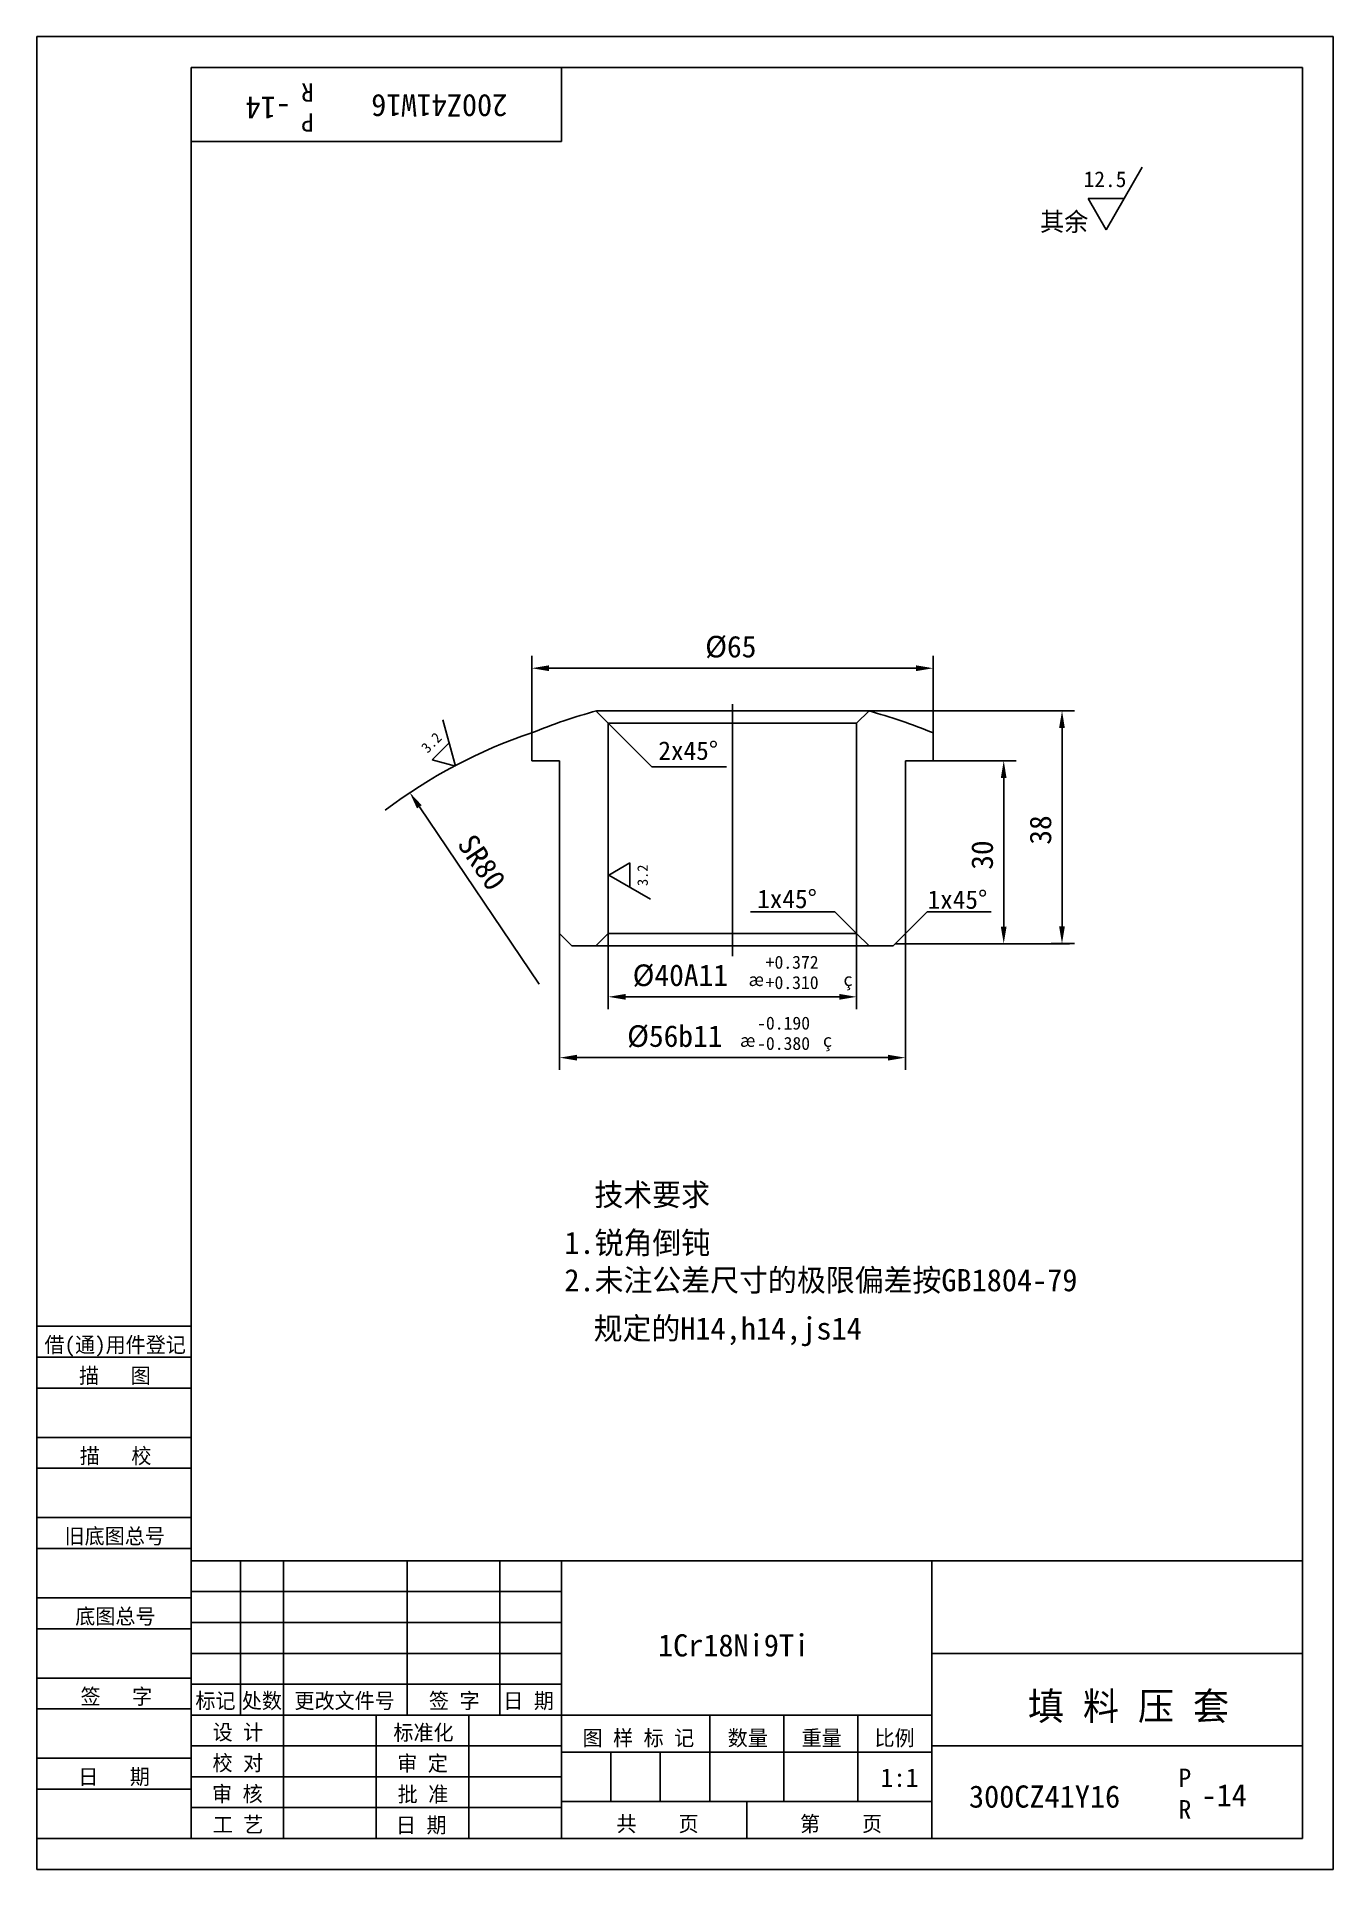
# Model space of a CAD drawing. Header units: metres. Extents: x 0 to 210, y 0 to 297.
import ezdxf

# ---------------------------------------------------------------- set-up
doc = ezdxf.new("R2010")
doc.units = ezdxf.units.M
for name, color, linetype in [('C', 6, 'Continuous'), ('D', 1, 'Continuous'), ('FL', 5, 'Continuous'), ('T', 7, 'Continuous'), ('TL', 4, 'Continuous')]:
    doc.layers.add(name, color=color, linetype=linetype)

# ---------------------------------------------------------------- blocks, each defined once
blk = doc.blocks.new('TUKUN4')
at = {"layer": 'FL'}
for p, q in [((0, 297), (0, 0)), ((210, 297), (0, 297)), ((210, 0), (210, 297)), ((0, 78), (25, 78)), ((0, 70), (25, 70)), ((0, 65), (25, 65)), ((0, 57), (25, 57)), ((0, 52), (25, 52)), ((33, 25), (33, 50)), ((40, 5), (40, 50)), ((60, 25), (60, 50)), ((75, 25), (75, 50)), ((25, 45), (85, 45)), ((0, 44), (25, 44)), ((0, 39), (25, 39)), ((25, 40), (85, 40)), ((25, 35), (85, 35)), ((0, 31), (25, 31)), ((25, 30), (85, 30)), ((0, 26), (25, 26)), ((70, 5), (70, 25)), ((0, 18), (25, 18)), ((25, 20), (85, 20)), ((25, 15), (85, 15)), ((0, 13), (25, 13)), ((25, 10), (85, 10)), ((0, 0), (210, 0))]:
    blk.add_line(p, q, dxfattribs=at)
at = {"layer": 'TL'}
for p, q in [((25, 5), (25, 292)), ((205, 292), (25, 292)), ((85, 292), (85, 280)), ((205, 5), (205, 292)), ((85, 280), (25, 280)), ((0, 88), (25, 88)), ((0, 83), (25, 83)), ((205, 50), (25, 50)), ((85, 5), (85, 50)), ((145, 5), (145, 50)), ((205, 35), (145, 35)), ((145, 25), (25, 25)), ((55, 5), (55, 25)), ((109, 11), (109, 25)), ((121, 11), (121, 25)), ((133, 11), (133, 25)), ((85, 19), (145, 19)), ((93, 11), (93, 19)), ((101, 11), (101, 19)), ((205, 20), (145, 20)), ((145, 11), (85, 11)), ((115, 5), (115, 11)), ((0, 5), (205, 5))]:
    blk.add_line(p, q, dxfattribs=at)
at = {"layer": 'T'}
for s, p in [('借(通)用件登记', (1.26, 83.76)), ('描   图', (6.86, 78.76)), ('描   校', (6.98, 65.76)), ('旧底图总号', (4.52, 52.76)), ('底图总号', (6.25, 39.76)), ('签   字', (7.1, 26.76)), ('标记', (25.71, 26.07)), ('处数', (33.22, 26.07)), ('更改文件号', (41.75, 26.07)), ('签 字', (63.53, 26.07)), ('日 期', (75.57, 26.07)), ('设 计', (28.5, 20.99)), ('标准化', (57.77, 20.93)), ('图 样 标 记', (88.4, 20.04)), ('数量', (111.92, 20.04)), ('重量', (123.88, 20.04)), ('比例', (135.7, 20.04)), ('校 对', (28.48, 15.99)), ('审 定', (58.39, 15.93)), ('日   期', (6.72, 13.76)), ('审 核', (28.41, 10.99)), ('批 准', (58.46, 10.93)), ('共    页', (93.91, 6.13)), ('第    页', (123.62, 6.13)), ('工 艺', (28.52, 5.99)), ('日 期', (58.18, 5.93))]:
    blk.add_text(s, height=2.5, dxfattribs=at).set_placement(p)

msp = doc.modelspace()

# ---------------------------------------------------------------- linework, layer by layer
at = {"layer": 'C'}
msp.add_line((112.69, 188.8), (112.69, 147.96), dxfattribs=at)
at = {"layer": 'D'}
for p, q in [((179.05, 275.85), (173.2, 265.71)), ((170.27, 270.78), (176.12, 270.78)), ((173.2, 265.71), (170.27, 270.78)), ((80.19, 184.19), (80.19, 196.65)), ((145.19, 184.19), (145.19, 196.65)), ((82.99, 194.65), (142.39, 194.65)), ((134.69, 187.75), (168.06, 187.75)), ((65.8, 186.31), (67.82, 178.77)), ((92.57, 185.75), (99.64, 178.68)), ((166.06, 152.82), (166.06, 184.95)), ((64.05, 179.78), (66.81, 182.54)), ((67.82, 178.77), (64.05, 179.78)), ((99.64, 178.68), (111.73, 178.68)), ((145.19, 179.66), (158.62, 179.66)), ((156.62, 176.86), (156.62, 152.79)), ((61.98, 172.19), (81.36, 143.43)), ((92.67, 161.14), (96.05, 163.09)), ((99.43, 157.24), (92.67, 161.14)), ((96.05, 163.09), (96.05, 159.19)), ((129.27, 155.19), (115.63, 155.19)), ((132.8, 151.66), (129.27, 155.19)), ((140.69, 151.66), (144.22, 155.19)), ((144.22, 155.19), (154.56, 155.19)), ((84.69, 151.66), (84.69, 129.54)), ((92.57, 151.66), (92.57, 139.4)), ((132.8, 151.66), (132.8, 139.4)), ((140.69, 151.66), (140.69, 129.54)), ((139.02, 149.99), (158.62, 149.99)), ((158.62, 149.99), (167.27, 149.99)), ((164.29, 150.02), (168.06, 150.02)), ((95.37, 141.4), (130, 141.4)), ((87.49, 131.54), (137.89, 131.54))]:
    msp.add_line(p, q, dxfattribs=at)
msp.add_lwpolyline([(80.19, 184.19, 0.08), (56.46, 171.67, 0.11)], format="xyb", dxfattribs=at)
for points in [[(82.99, 195.12), (82.99, 194.18), (80.19, 194.65)], [(142.39, 195.12), (142.39, 194.18), (145.19, 194.65)], [(165.59, 184.95), (166.52, 184.95), (166.06, 187.75)], [(156.15, 176.86), (157.08, 176.86), (156.62, 179.66)], [(61.59, 171.93), (62.36, 172.45), (60.41, 174.51)], [(156.15, 152.79), (157.08, 152.79), (156.62, 149.99)], [(165.59, 152.82), (166.52, 152.82), (166.06, 150.02)], [(95.37, 141.86), (95.37, 140.93), (92.57, 141.4)], [(130, 141.86), (130, 140.93), (132.8, 141.4)], [(87.49, 132), (87.49, 131.07), (84.69, 131.54)], [(137.89, 132), (137.89, 131.07), (140.69, 131.54)]]:
    msp.add_solid(points, dxfattribs=at)
at = {"layer": 'TL'}
for p, q in [((92.57, 185.75), (90.57, 187.75)), ((112.69, 187.75), (90.69, 187.75)), ((112.69, 187.75), (134.69, 187.75)), ((132.8, 185.75), (134.8, 187.75)), ((80.19, 179.66), (80.19, 184.19)), ((92.57, 185.75), (112.63, 185.75)), ((92.57, 185.75), (92.57, 151.66)), ((132.8, 185.75), (112.74, 185.75)), ((132.8, 185.75), (132.8, 151.66)), ((145.19, 179.66), (145.19, 184.19)), ((84.69, 179.66), (80.19, 179.66)), ((84.69, 151.66), (84.69, 179.66)), ((140.69, 151.66), (140.69, 179.66)), ((140.69, 179.66), (145.19, 179.66)), ((86.69, 149.66), (84.69, 151.66)), ((92.57, 151.66), (90.57, 149.66)), ((92.57, 151.66), (112.63, 151.66)), ((132.8, 151.66), (112.74, 151.66)), ((132.8, 151.66), (134.8, 149.66)), ((138.69, 149.66), (140.69, 151.66)), ((90.57, 149.66), (86.69, 149.66)), ((90.57, 149.66), (112.63, 149.66)), ((134.8, 149.66), (112.74, 149.66)), ((134.8, 149.66), (138.69, 149.66))]:
    msp.add_line(p, q, dxfattribs=at)
for points in [[(90.69, 187.75, 0.03), (80.13, 184.16, 0.03)], [(134.69, 187.75, -0.03), (145.24, 184.16, -0.03)]]:
    msp.add_lwpolyline(points, format="xyb", dxfattribs=at)

# ---------------------------------------------------------------- block references
at = {"layer": 'D'}
msp.add_blockref('TUKUN4', (0, 0), dxfattribs=at)

# ---------------------------------------------------------------- texts
for s, height, rotation, p in [('R', 3, 180, (44.88, 289.44)), ('-14', 3.6, 180, (41.18, 287.27)), ('200Z41W16', 3.6, 180, (76.22, 287.63)), ('P', 3, 180, (44.88, 284.59)), ('3.2', 1.7, 45, (63.3, 180.77)), ('38', 3.5, 90, (164.31, 166.05)), ('SR80', 3.5, 303.98, (68, 166.16)), ('30', 3.5, 90, (154.87, 161.99)), ('3.2', 1.7, 90, (98.98, 159.36))]:
    msp.add_text(s, height=height, rotation=rotation, dxfattribs=at).set_placement(p)
for s, height, p in [('12.5', 2.55, (169.55, 272.62)), ('其余', 3, (162.51, 265.51)), ('%%c65', 3.5, (108.27, 196.4)), ('2x45%%d', 3, (100.69, 179.8)), ('1x45%%d', 3, (116.69, 155.77)), ('1x45%%d', 3, (144.29, 155.66)), ('%%c40A11', 3.5, (96.52, 143.15)), ('+0.372', 2.1, (118.07, 145.95)), ('%%230', 2.1, (115.27, 143.15)), ('+0.310', 2.1, (118.07, 142.66)), ('%%231', 2.1, (130.67, 143.15)), ('%%C56b11', 3.5, (95.63, 133.29)), ('-0.190', 2.1, (116.68, 136.09)), ('%%230', 2.1, (113.88, 133.29)), ('-0.380', 2.1, (116.68, 132.8)), ('%%231', 2.1, (127.34, 133.29)), ('技术要求', 3.6, (90.32, 107.53)), ('1.锐角倒钝', 3.6, (85.46, 99.74)), ('2.未注公差尺寸的极限偏差按GB1804-79', 3.6, (85.46, 93.68)), ('规定的H14,h14,js14', 3.6, (90.2, 85.86)), ('1Cr18Ni9Ti', 3.6, (100.62, 34.5)), ('填 料 压 套', 4.5, (160.53, 24.19)), ('1:1', 3, (136.68, 13.37)), ('P', 3, (184.95, 13.33)), ('300CZ41Y16', 3.6, (150.99, 10)), ('-14', 3.6, (188.64, 10.2)), ('R', 3, (184.95, 8.22))]:
    msp.add_text(s, height=height, dxfattribs=at).set_placement(p)

doc.saveas('drawing.dxf')
